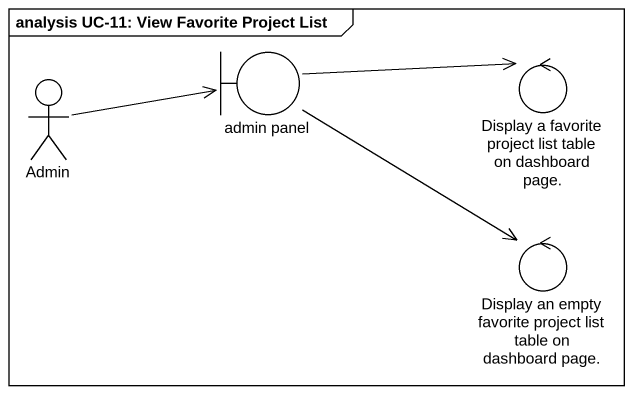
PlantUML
@startuml
mainframe analysis UC-11: View Favorite Project List
actor Admin
boundary "admin panel" as admin_panel
control "Display a favorite project list table on dashboard page." as Display_a_favorite_project
control "Display an empty favorite project list table on dashboard page." as Display_an_empty_favorite
Admin -right-> admin_panel
admin_panel -right-> Display_a_favorite_project
admin_panel --> Display_an_empty_favorite
@enduml
